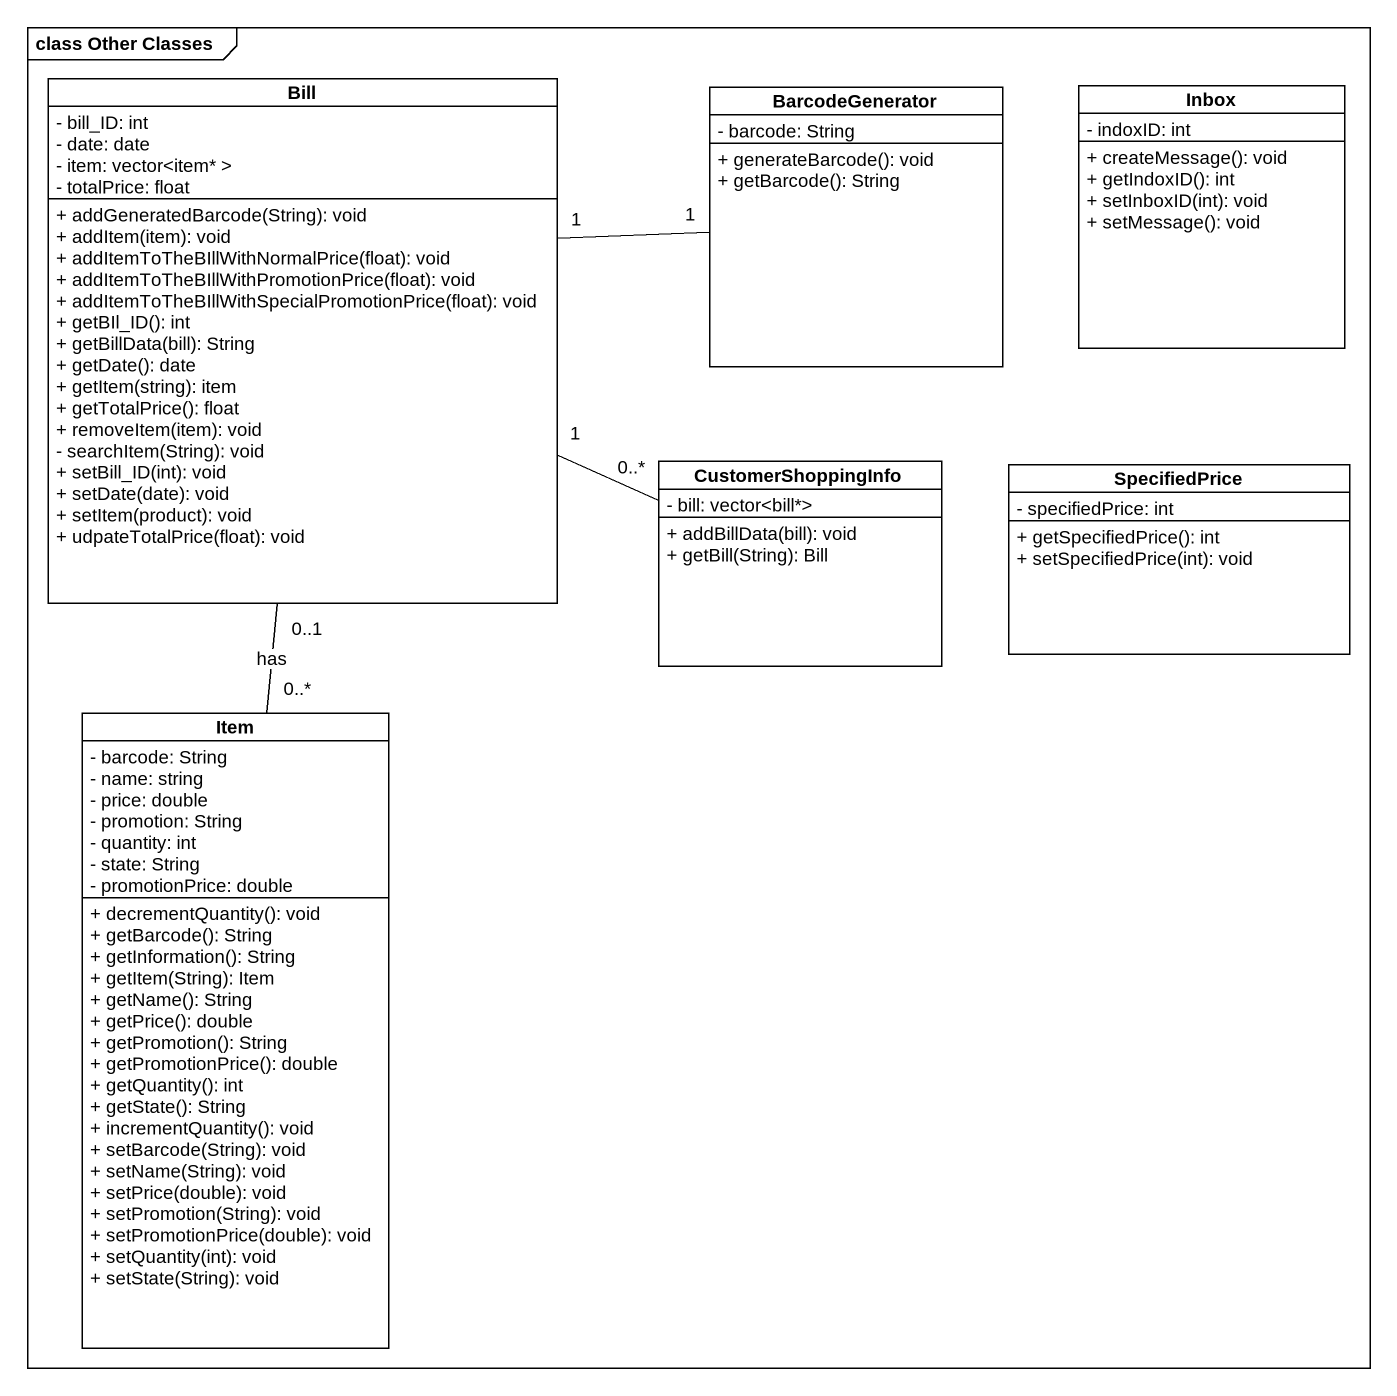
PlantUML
@startuml
mainframe class Other Classes
hide circle
hide empty members
skinparam classAttributeIconSize 0
class Bill {
  - bill_ID: int
  - date: date
  - item: vector<item* >
  - totalPrice: float
  + addGeneratedBarcode(String): void
  + addItem(item): void
  + addItemToTheBIllWithNormalPrice(float): void
  + addItemToTheBIllWithPromotionPrice(float): void
  + addItemToTheBIllWithSpecialPromotionPrice(float): void
  + getBIl_ID(): int
  + getBillData(bill): String
  + getDate(): date
  + getItem(string): item
  + getTotalPrice(): float
  + removeItem(item): void
  - searchItem(String): void
  + setBill_ID(int): void
  + setDate(date): void
  + setItem(product): void
  + udpateTotalPrice(float): void
}
class BarcodeGenerator {
  - barcode: String
  + generateBarcode(): void
  + getBarcode(): String
}
class Inbox {
  - indoxID: int
  + createMessage(): void
  + getIndoxID(): int
  + setInboxID(int): void
  + setMessage(): void
}
class CustomerShoppingInfo {
  - bill: vector<bill*>
  + addBillData(bill): void
  + getBill(String): Bill
}
class SpecifiedPrice {
  - specifiedPrice: int
  + getSpecifiedPrice(): int
  + setSpecifiedPrice(int): void
}
class Item {
  - barcode: String
  - name: string
  - price: double
  - promotion: String
  - quantity: int
  - state: String
  - promotionPrice: double
  + decrementQuantity(): void
  + getBarcode(): String
  + getInformation(): String
  + getItem(String): Item
  + getName(): String
  + getPrice(): double
  + getPromotion(): String
  + getPromotionPrice(): double
  + getQuantity(): int
  + getState(): String
  + incrementQuantity(): void
  + setBarcode(String): void
  + setName(String): void
  + setPrice(double): void
  + setPromotion(String): void
  + setPromotionPrice(double): void
  + setQuantity(int): void
  + setState(String): void
}
Bill "1" -right- "1" BarcodeGenerator
Bill "1" -right- "0..*" CustomerShoppingInfo
Item "0..*" -up- "0..1" Bill : has
@enduml
